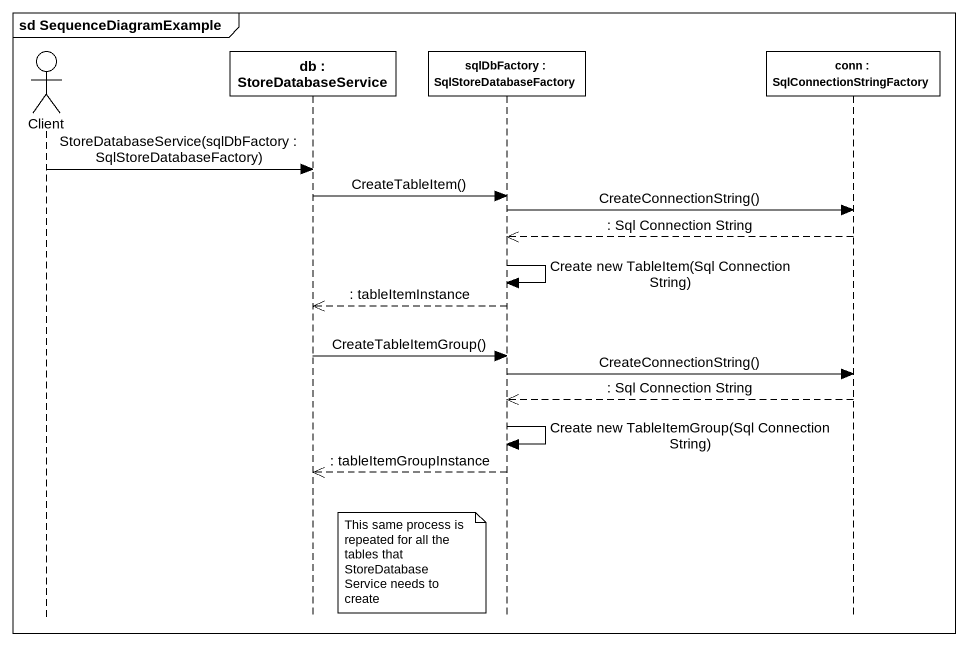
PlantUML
@startuml
mainframe sd SequenceDiagramExample
hide footbox
actor Client
participant "db : StoreDatabaseService" as db_StoreDatabaseService
participant "sqlDbFactory : SqlStoreDatabaseFactory" as sqlDbFactory
participant "conn : SqlConnectionStringFactory" as conn_SqlConnectionStringFact

Client -> db_StoreDatabaseService : StoreDatabaseService(sqlDbFactory : SqlStoreDatabaseFactory)
db_StoreDatabaseService -> sqlDbFactory : CreateTableItem()
sqlDbFactory -> conn_SqlConnectionStringFact : CreateConnectionString()
conn_SqlConnectionStringFact -->> sqlDbFactory : : Sql Connection String
sqlDbFactory -> sqlDbFactory : Create new TableItem(Sql Connection String)
sqlDbFactory -->> db_StoreDatabaseService : : tableItemInstance
db_StoreDatabaseService -> sqlDbFactory : CreateTableItemGroup()
sqlDbFactory -> conn_SqlConnectionStringFact : CreateConnectionString()
conn_SqlConnectionStringFact -->> sqlDbFactory : : Sql Connection String
sqlDbFactory -> sqlDbFactory : Create new TableItemGroup(Sql Connection String)
sqlDbFactory -->> db_StoreDatabaseService : : tableItemGroupInstance
note left of sqlDbFactory : This same process is repeated for all the tables that StoreDatabaseService needs to create
@enduml
